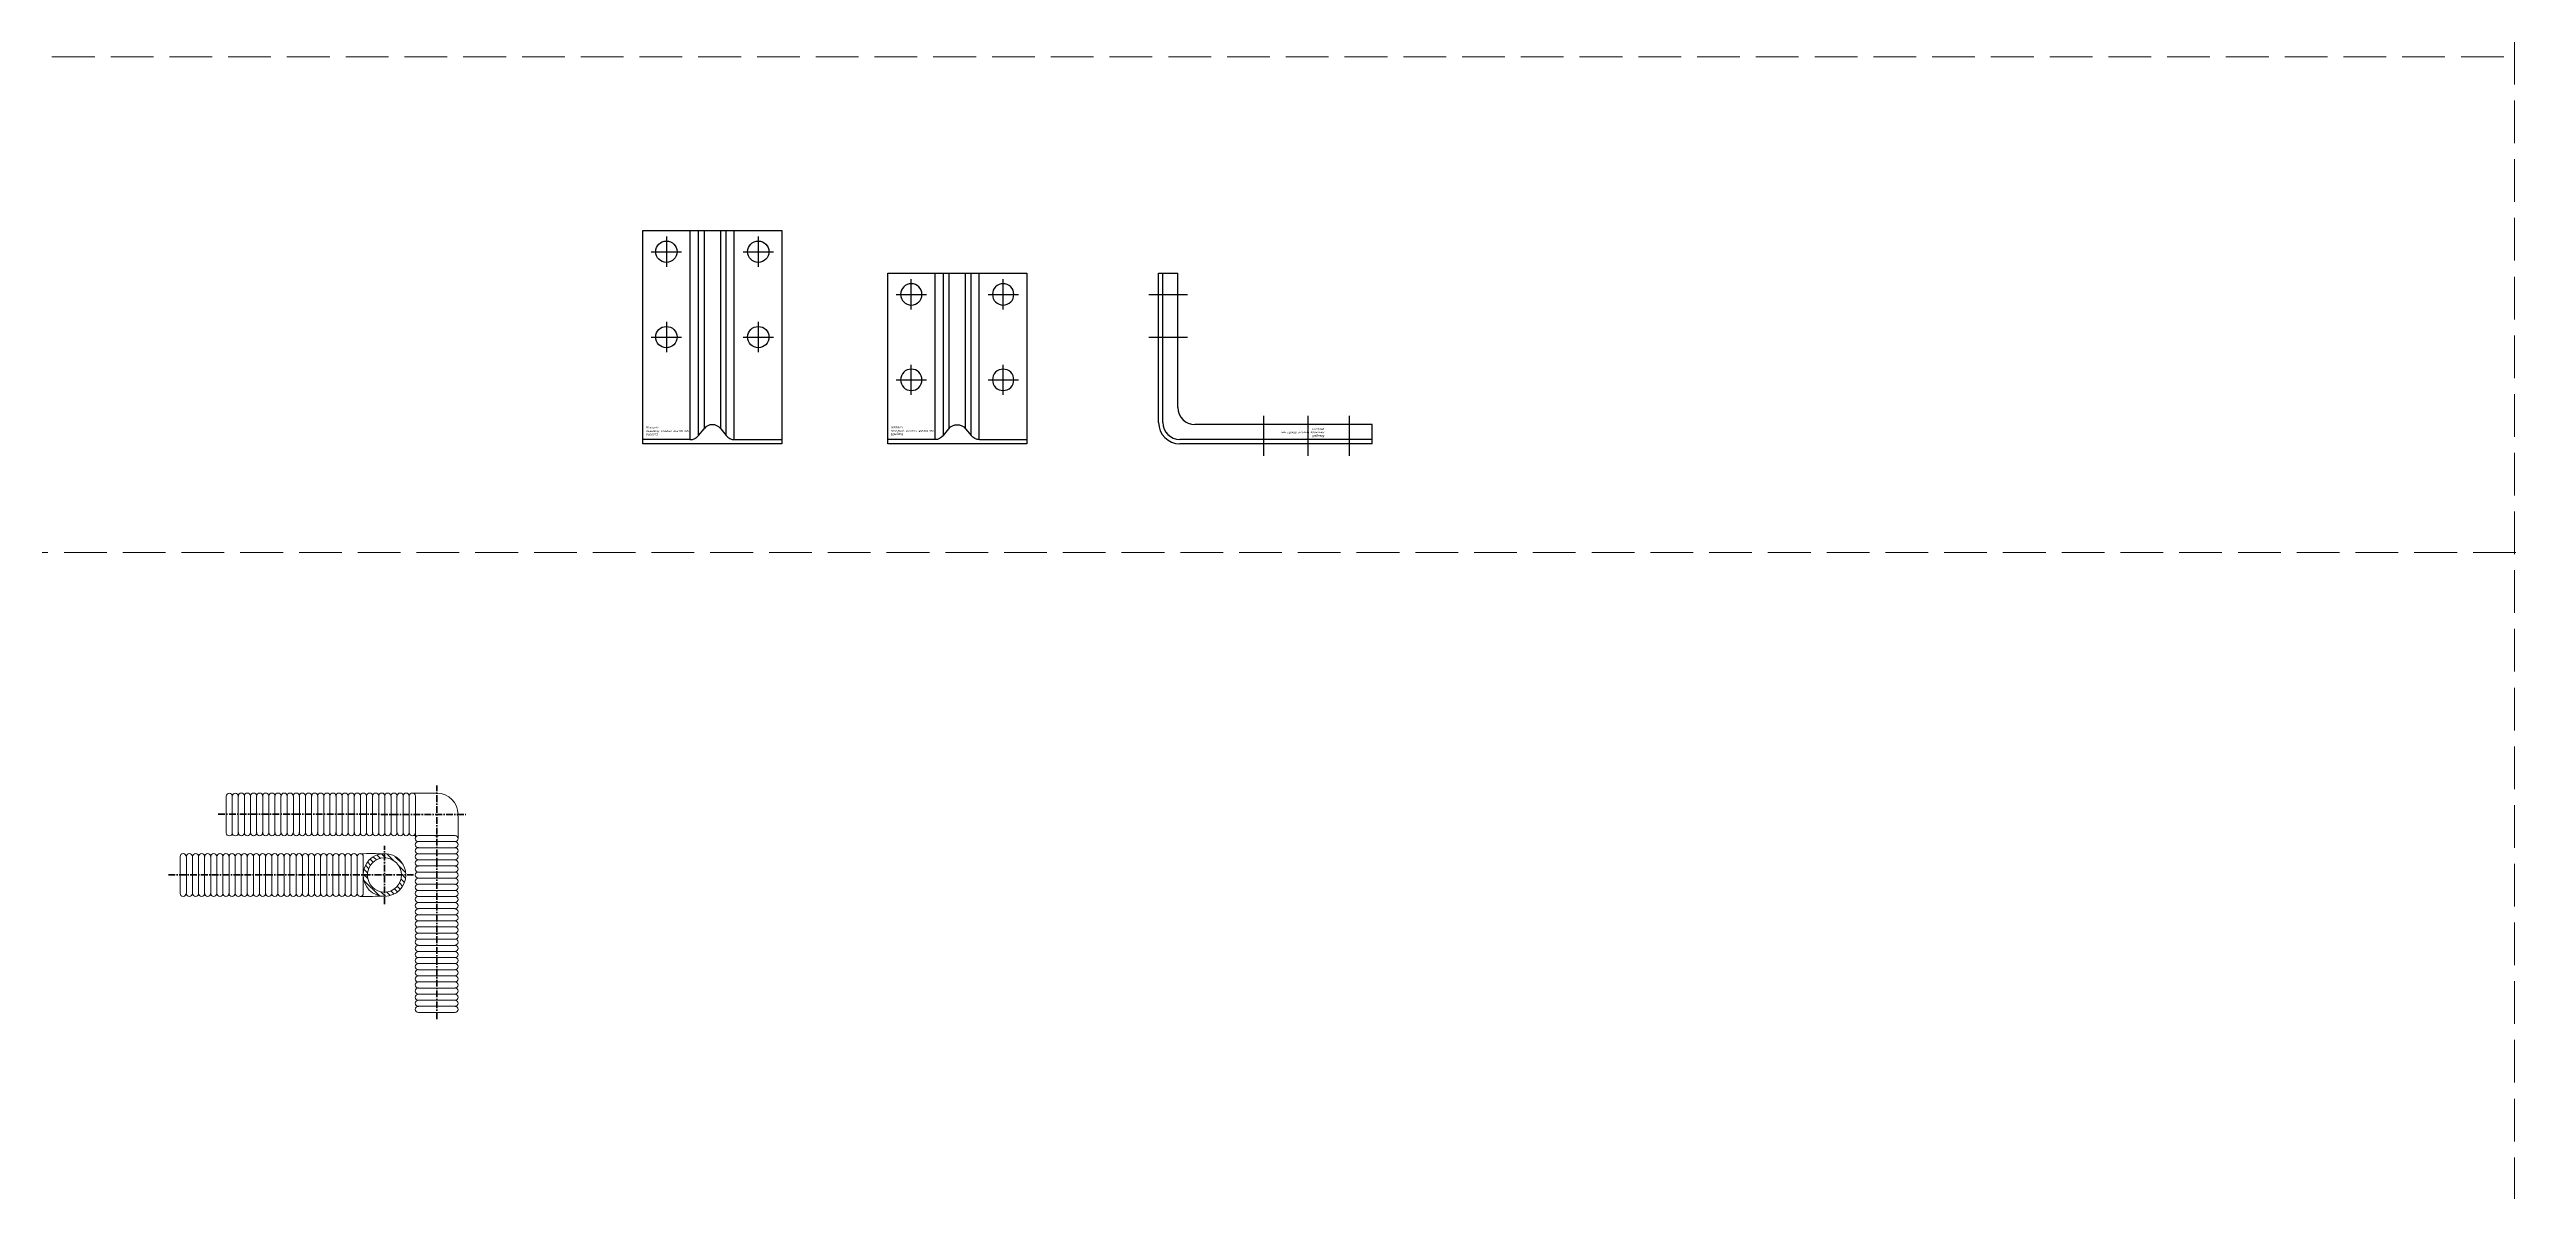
# Model space of a CAD drawing. Header units: millimetres. Extents: x -29692 to 34729, y -8412 to 43293.
# Drawn here: x -10038 to -8879, y -2881 to -2346 of the extents above; entities that cross this region are included whole.
import ezdxf

# ---------------------------------------------------------------- set-up
doc = ezdxf.new("R2010")
doc.units = ezdxf.units.MM
doc.linetypes.add('CENTER', pattern=[50.8, 31.75, -6.35, 6.35, -6.35])
doc.linetypes.add('JIS_02_4.0', pattern=[5.5, 4, -1.5])
doc.layers.add('_0_001_Профили', color=150, linetype='Continuous', lineweight=35)
doc.layers.add('_0_007_Кронштейны_01', color=30, linetype='Continuous')
doc.layers.add('_0_023 _Линия_04', color=96, linetype='JIS_02_4.0', lineweight=9, plot=False)
doc.styles.add('2.5_mm_ISOCPEUR_style', font='isocpeur.ttf', dxfattribs={"height": 2.5})

# ---------------------------------------------------------------- blocks, each defined once
blk = doc.blocks.new('A$C610005c3')
at = {"layer": '_0_007_Кронштейны_01', "color": 3}
for p, q in [((55.6, 104.5), (55.6, 86.5)), ((75.6, 104.5), (75.6, 86.5)), ((0, 50.7), (18.7, 50.7)), ((0, 30), (18.7, 30)), ((0, 10.7), (18.7, 10.7))]:
    blk.add_line(p, q, dxfattribs=at)
at = {"layer": '_0_007_Кронштейны_01'}
for p, q in [((15.6, 100), (85.6, 100)), ((15.6, 98), (85.6, 98)), ((85.6, 100), (85.6, 91)), ((5.6, 0), (5.6, 90)), ((7.6, 0.1), (7.6, 90)), ((14.6, 0), (14.6, 83)), ((22.6, 91), (85.6, 91)), ((5.6, 0), (14.6, 0))]:
    blk.add_line(p, q, dxfattribs=at)
for centre, radius in [((15.6, 90), 10), ((15.6, 90), 8), ((22.6, 83), 8)]:
    blk.add_arc(centre, radius, 90, 180, dxfattribs=at)
at = {"layer": '_0_007_Кронштейны_01', "insert": (8.7, 22.3), "char_height": 1, "attachment_point": 1, "rotation": 90, "style": '2.5_mm_ISOCPEUR_style'}
blk.add_mtext_dynamic_manual_height_columns('{\\fISOCPEUR|b0|i1|c0|p34;Blaugelb \\PAssembly bracket 80x100 mm\\P9068973}', width=92.867, gutter_width=12.5, heights=[0], dxfattribs=at)
blk = doc.blocks.new('_Кронштейн К3')
at = {"layer": '_0_007_Кронштейны_01'}
for p, q in [((65, 80), (0, 80)), ((0, 80), (0, 0)), ((22.1, 78), (0, 78)), ((22.1, 78), (22.1, 0)), ((26, 76.1), (28.6, 72.9)), ((26, 76.1), (26, 0)), ((28.8, 72.6), (28.8, 0)), ((36.4, 72.9), (39, 76.1)), ((36.4, 72.9), (36.4, 0)), ((39, 76.1), (39, 0)), ((42.7, 78), (42.7, 0)), ((42.9, 78), (65, 78)), ((65, 0), (65, 80)), ((0, 0), (65, 0))]:
    blk.add_line(p, q, dxfattribs=at)
at = {"layer": '_0_007_Кронштейны_01', "color": 3}
for p, q in [((3.9, 50), (18.1, 50)), ((11, 57.1), (11, 42.9)), ((46.9, 50), (61.1, 50)), ((54, 57.1), (54, 42.9)), ((11, 17.1), (11, 2.9)), ((54, 17.1), (54, 2.9)), ((3.9, 10), (18.1, 10)), ((46.9, 10), (61.1, 10))]:
    blk.add_line(p, q, dxfattribs=at)
at = {"layer": '_0_007_Кронштейны_01'}
for centre in [(11, 50), (54, 50), (11, 10), (54, 10)]:
    blk.add_circle(centre, 5, dxfattribs=at)
for centre, start, end in [((22.1, 73), 38.6598, 90), ((32.5, 76), 218.6598, 321.3402), ((42.9, 73), 90, 141.3402)]:
    blk.add_arc(centre, 5, start, end, dxfattribs=at)
at = {"layer": '_0_007_Кронштейны_01', "insert": (1.3, 76.1), "char_height": 1, "attachment_point": 1, "style": '2.5_mm_ISOCPEUR_style'}
blk.add_mtext_dynamic_manual_height_columns('{\\fISOCPEUR|b0|i1|c0|p34;Blaugelb \\PAssembly bracket 80x100 mm\\P9068973}', width=92.867, gutter_width=12.5, heights=[0], dxfattribs=at)
blk = doc.blocks.new('A$C5fe7de0f')
at = {"layer": '_0_007_Кронштейны_01'}
for p, q in [((0, 100), (65, 100)), ((0, 0), (0, 100)), ((22.1, 2), (22.1, 100)), ((26, 3.9), (26, 100)), ((28.8, 7.4), (28.8, 100)), ((36.4, 7.1), (36.4, 100)), ((39, 3.9), (39, 100)), ((42.7, 2), (42.7, 100)), ((65, 100), (65, 0)), ((22.1, 2), (0, 2)), ((65, 0), (0, 0)), ((26, 3.9), (28.6, 7.1)), ((36.4, 7.1), (39, 3.9)), ((42.9, 2), (65, 2))]:
    blk.add_line(p, q, dxfattribs=at)
at = {"layer": '_0_007_Кронштейны_01', "color": 3}
for p, q in [((11, 97.1), (11, 82.9)), ((54, 97.1), (54, 82.9)), ((3.9, 90), (18.1, 90)), ((46.9, 90), (61.1, 90)), ((3.9, 50), (18.1, 50)), ((11, 57.1), (11, 42.9)), ((46.9, 50), (61.1, 50)), ((54, 57.1), (54, 42.9))]:
    blk.add_line(p, q, dxfattribs=at)
at = {"layer": '_0_007_Кронштейны_01'}
for centre in [(11, 90), (54, 90), (11, 50), (54, 50)]:
    blk.add_circle(centre, 5, dxfattribs=at)
for centre, start, end in [((22.1, 7), 270, 321.3402), ((32.5, 4), 38.6598, 141.3402), ((42.9, 7), 218.6598, 270)]:
    blk.add_arc(centre, 5, start, end, dxfattribs=at)
at = {"layer": '_0_007_Кронштейны_01', "insert": (1.3, 3.9), "char_height": 1, "attachment_point": 7, "style": '2.5_mm_ISOCPEUR_style'}
blk.add_mtext_dynamic_manual_height_columns('{\\fISOCPEUR|b0|i1|c0|p34;Blaugelb \\PAssembly bracket 80x100 mm\\P9068973}', width=92.867, gutter_width=12.5, heights=[0], dxfattribs=at)
blk = doc.blocks.new('Kaablikõri_∅20_16mm_2')
at = {"layer": '_0_001_Профили', "ltscale": 5}
h = blk.add_hatch(dxfattribs=at)
h.set_pattern_fill('ANSI31', color=110, scale=0.572462, angle=-90)
h.set_pattern_definition([(315, (2634.7266, 45354.997), (1.28521281, 1.28521281), [])])
edge = h.paths.add_edge_path()
edge.add_arc((0, 0), 10, 0, 360)
edge = h.paths.add_edge_path(flags=17)
edge.add_arc((0, 0), 8, 0, 360)
at = {"layer": '_0_001_Профили', "color": 9, "linetype": 'CENTER', "ltscale": 0.1}
for p, q in [((0, -13.6), (0, 13.6)), ((-101.1, 0), (13.6, 0))]:
    blk.add_line(p, q, dxfattribs=at)
at = {"layer": '_0_001_Профили', "color": 110, "lineweight": 5, "ltscale": 0.3}
for points in [[(-95.6, -8.6), (-95.6, 8.6)], [(-92.7, -8.6), (-92.7, 8.6)], [(-89.9, -8.6), (-89.9, 8.6)], [(-87, -8.6), (-87, 8.6)], [(-84.2, -8.6), (-84.2, 8.6)], [(-81.3, -8.6), (-81.3, 8.6)], [(-78.4, -8.6), (-78.4, 8.6)], [(-75.6, -8.6), (-75.6, 8.6)], [(-72.7, -8.6), (-72.7, 8.6)], [(-69.9, -8.6), (-69.9, 8.6)], [(-67, -8.6), (-67, 8.6)], [(-64.2, -8.6), (-64.2, 8.6)], [(-64.2, -8.6), (-64.2, 8.6)], [(-61.3, -8.6), (-61.3, 8.6)], [(-58.4, -8.6), (-58.4, 8.6)], [(-55.6, -8.6), (-55.6, 8.6)], [(-52.7, -8.6), (-52.7, 8.6)], [(-49.9, -8.6), (-49.9, 8.6)], [(-47, -8.6), (-47, 8.6)], [(-44.2, -8.6), (-44.2, 8.6)], [(-41.3, -8.6), (-41.3, 8.6)], [(-38.4, -8.6), (-38.4, 8.6)], [(-35.6, -8.6), (-35.6, 8.6)], [(-32.7, -8.6), (-32.7, 8.6)], [(-29.9, -8.6), (-29.9, 8.6)], [(-27, -8.6), (-27, 8.6)], [(-24.2, -8.6), (-24.2, 8.6)], [(-21.3, -8.6), (-21.3, 8.6)], [(-18.4, -8.6), (-18.4, 8.6)], [(-15.6, -8.6), (-15.6, 8.6)], [(-12.7, -8.6), (-12.7, 8.6)], [(-9.9, -8.6), (-9.9, 8.6)]]:
    blk.add_lwpolyline(points, dxfattribs=at)
at = {"layer": '_0_001_Профили', "color": 110, "lineweight": 20, "ltscale": 0.3}
for radius in [10, 8]:
    blk.add_circle((0, 0), radius, dxfattribs=at)
at = {"layer": '_0_001_Профили', "color": 110, "lineweight": 5, "ltscale": 0.3}
for centre, start, end in [((-94.2, 8.6), 0, 180), ((-91.3, 8.6), 0, 180), ((-88.4, 8.6), 0, 180), ((-85.6, 8.6), 0, 180), ((-82.7, 8.6), 0, 180), ((-79.9, 8.6), 0, 180), ((-77, 8.6), 0, 180), ((-74.2, 8.6), 0, 180), ((-71.3, 8.6), 0, 180), ((-68.4, 8.6), 0, 180), ((-65.6, 8.6), 0, 180), ((-62.7, 8.6), 0, 180), ((-59.9, 8.6), 0, 180), ((-57, 8.6), 0, 180), ((-54.2, 8.6), 0, 180), ((-51.3, 8.6), 0, 180), ((-48.4, 8.6), 0, 180), ((-45.6, 8.6), 0, 180), ((-42.7, 8.6), 0, 180), ((-39.9, 8.6), 0, 180), ((-37, 8.6), 0, 180), ((-34.2, 8.6), 0, 180), ((-31.3, 8.6), 0, 180), ((-28.4, 8.6), 0, 180), ((-25.6, 8.6), 0, 180), ((-22.7, 8.6), 0, 180), ((-19.9, 8.6), 0, 180), ((-17, 8.6), 0, 180), ((-14.2, 8.6), 0, 180), ((-11.3, 8.6), 0, 180), ((-94.2, -8.6), 180, 0), ((-91.3, -8.6), 180, 0), ((-88.4, -8.6), 180, 0), ((-85.6, -8.6), 180, 0), ((-82.7, -8.6), 180, 0), ((-79.9, -8.6), 180, 0), ((-77, -8.6), 180, 0), ((-74.2, -8.6), 180, 0), ((-71.3, -8.6), 180, 0), ((-68.4, -8.6), 180, 0), ((-65.6, -8.6), 180, 0), ((-62.7, -8.6), 180, 0), ((-59.9, -8.6), 180, 0), ((-57, -8.6), 180, 0), ((-54.2, -8.6), 180, 0), ((-51.3, -8.6), 180, 0), ((-48.4, -8.6), 180, 0), ((-45.6, -8.6), 180, 0), ((-42.7, -8.6), 180, 0), ((-39.9, -8.6), 180, 0), ((-37, -8.6), 180, 0), ((-34.2, -8.6), 180, 0), ((-31.3, -8.6), 180, 0), ((-28.4, -8.6), 180, 0), ((-25.6, -8.6), 180, 0), ((-22.7, -8.6), 180, 0), ((-19.9, -8.6), 180, 0), ((-17, -8.6), 180, 0), ((-14.2, -8.6), 180, 0), ((-11.3, -8.6), 180, 0)]:
    blk.add_arc(centre, 1.43, start, end, dxfattribs=at)
at = {"layer": '_0_001_Профили', "color": 110, "lineweight": 20, "ltscale": 0.3}
for centre, radius, start, end in [((-6.3, -403.2), 413.2, 89.1301, 90.6874), ((-9.1, 2160.7), 2170.7, 269.943, 270.2395)]:
    blk.add_arc(centre, radius, start, end, dxfattribs=at)
blk = doc.blocks.new('Kaablikõri_∅20_16mm_1')
at = {"layer": '_0_001_Профили', "color": 9, "linetype": 'CENTER', "ltscale": 0.1}
for p, q in [((0, -3.1), (0, 106.3)), ((-102.3, 92.9), (13.6, 92.7))]:
    blk.add_line(p, q, dxfattribs=at)
at = {"layer": '_0_001_Профили', "color": 110, "lineweight": 20, "ltscale": 0.3}
for p, q in [((0, 102.7), (-11.4, 102.7)), ((0, 82.9), (-11.4, 82.7))]:
    blk.add_line(p, q, dxfattribs=at)
at = {"layer": '_0_001_Профили', "color": 110, "lineweight": 5, "ltscale": 0.3}
for points in [[(-98.6, 101.2), (-98.6, 84.1)], [(-95.7, 101.2), (-95.7, 84.1)], [(-92.9, 101.3), (-92.9, 84.2)], [(-90, 101.3), (-90, 84.2)], [(-87.1, 101.3), (-87.1, 84.2)], [(-84.3, 101.3), (-84.3, 84.2)], [(-81.4, 101.3), (-81.4, 84.2)], [(-78.6, 101.3), (-78.6, 84.2)], [(-75.7, 101.3), (-75.7, 84.2)], [(-72.9, 101.3), (-72.9, 84.2)], [(-70, 101.3), (-70, 84.2)], [(-67.1, 101.3), (-67.1, 84.2)], [(-64.3, 101.3), (-64.3, 84.2)], [(-61.4, 101.3), (-61.4, 84.2)], [(-58.6, 101.3), (-58.6, 84.2)], [(-55.7, 101.3), (-55.7, 84.2)], [(-52.9, 101.3), (-52.9, 84.2)], [(-50, 101.3), (-50, 84.2)], [(-47.1, 101.3), (-47.1, 84.2)], [(-44.3, 101.3), (-44.3, 84.2)], [(-41.4, 101.3), (-41.4, 84.2)], [(-41.4, 101.3), (-41.4, 84.2)], [(-38.6, 101.3), (-38.6, 84.2)], [(-35.7, 101.3), (-35.7, 84.2)], [(-32.9, 101.3), (-32.9, 84.2)], [(-30, 101.3), (-30, 84.2)], [(-27.1, 101.3), (-27.1, 84.2)], [(-24.3, 101.3), (-24.3, 84.2)], [(-8.6, 82.9), (8.6, 82.9)], [(-8.6, 80), (8.6, 80)], [(-8.6, 77.1), (8.6, 77.1)], [(-8.6, 74.3), (8.6, 74.3)], [(-8.6, 71.4), (8.6, 71.4)], [(-8.6, 68.6), (8.6, 68.6)], [(-8.6, 65.7), (8.6, 65.7)], [(-8.6, 62.9), (8.6, 62.9)], [(-8.6, 60), (8.6, 60)], [(-8.6, 57.1), (8.6, 57.1)], [(-8.6, 54.3), (8.6, 54.3)], [(-8.6, 51.4), (8.6, 51.4)], [(-8.6, 48.6), (8.6, 48.6)], [(-8.6, 45.7), (8.6, 45.7)], [(-8.6, 42.9), (8.6, 42.9)], [(-8.6, 40), (8.6, 40)], [(-8.6, 37.1), (8.6, 37.1)], [(-8.6, 34.3), (8.6, 34.3)], [(-8.6, 31.4), (8.6, 31.4)], [(-8.6, 28.6), (8.6, 28.6)], [(-8.6, 25.7), (8.6, 25.7)], [(-8.6, 22.9), (8.6, 22.9)], [(-8.6, 20), (8.6, 20)], [(-8.6, 17.1), (8.6, 17.1)], [(-8.6, 14.3), (8.6, 14.3)], [(-8.6, 11.4), (8.6, 11.4)], [(-8.6, 8.6), (8.6, 8.6)], [(-8.6, 5.7), (8.6, 5.7)], [(-8.6, 2.9), (8.6, 2.9)], [(-8.6, 0), (8.6, 0)]]:
    blk.add_lwpolyline(points, dxfattribs=at)
at = {"layer": '_0_001_Профили', "color": 110, "lineweight": 20, "ltscale": 0.3}
for points in [[(-21.4, 101.3), (-21.4, 84.2)], [(-18.6, 101.3), (-18.6, 84.2)], [(-15.7, 101.3), (-15.7, 84.2)], [(-12.9, 101.3), (-12.9, 84.2)], [(-10, 101.3), (-10, 84.2)]]:
    blk.add_lwpolyline(points, dxfattribs=at)
at = {"layer": '_0_001_Профили', "color": 110, "lineweight": 5, "ltscale": 0.3}
for centre, start, end in [((-97.1, 101.2), 0, 180), ((-94.3, 101.2), 0, 180), ((-91.4, 101.3), 0, 180), ((-88.6, 101.3), 0, 180), ((-85.7, 101.3), 0, 180), ((-82.9, 101.3), 0, 180), ((-80, 101.3), 0, 180), ((-77.1, 101.3), 0, 180), ((-74.3, 101.3), 0, 180), ((-71.4, 101.3), 0, 180), ((-68.6, 101.3), 0, 180), ((-65.7, 101.3), 0, 180), ((-62.9, 101.3), 0, 180), ((-60, 101.3), 0, 180), ((-57.1, 101.3), 0, 180), ((-54.3, 101.3), 0, 180), ((-51.4, 101.3), 0, 180), ((-48.6, 101.3), 0, 180), ((-45.7, 101.3), 0, 180), ((-42.9, 101.3), 0, 180), ((-40, 101.3), 0, 180), ((-37.1, 101.3), 0, 180), ((-34.3, 101.3), 0, 180), ((-31.4, 101.3), 0, 180), ((-28.6, 101.3), 0, 180), ((-25.7, 101.3), 0, 180), ((-22.9, 101.3), 0, 180), ((-97.1, 84.1), 180, 0), ((-94.3, 84.1), 180, 0), ((-91.4, 84.2), 180, 0), ((-88.6, 84.2), 180, 0), ((-85.7, 84.2), 180, 0), ((-82.9, 84.2), 180, 0), ((-80, 84.2), 180, 0), ((-77.1, 84.2), 180, 0), ((-74.3, 84.2), 180, 0), ((-71.4, 84.2), 180, 0), ((-68.6, 84.2), 180, 0), ((-65.7, 84.2), 180, 0), ((-62.9, 84.2), 180, 0), ((-60, 84.2), 180, 0), ((-57.1, 84.2), 180, 0), ((-54.3, 84.2), 180, 0), ((-51.4, 84.2), 180, 0), ((-48.6, 84.2), 180, 0), ((-45.7, 84.2), 180, 0), ((-42.9, 84.2), 180, 0), ((-40, 84.2), 180, 0), ((-37.1, 84.2), 180, 0), ((-34.3, 84.2), 180, 0), ((-31.4, 84.2), 180, 0), ((-28.6, 84.2), 180, 0), ((-25.7, 84.2), 180, 0), ((-22.9, 84.2), 180, 0), ((8.6, 81.4), 270, 90), ((-8.6, 78.6), 90, 270), ((-8.6, 75.7), 90, 270), ((-8.6, 72.9), 90, 270), ((-8.6, 70), 90, 270), ((8.6, 78.6), 270, 90), ((8.6, 75.7), 270, 90), ((8.6, 72.9), 270, 90), ((8.6, 70), 270, 90), ((-8.6, 67.1), 90, 270), ((-8.6, 64.3), 90, 270), ((-8.6, 61.4), 90, 270), ((-8.6, 58.6), 90, 270), ((8.6, 67.1), 270, 90), ((8.6, 64.3), 270, 90), ((8.6, 61.4), 270, 90), ((8.6, 58.6), 270, 90), ((-8.6, 55.7), 90, 270), ((-8.6, 52.9), 90, 270), ((-8.6, 50), 90, 270), ((-8.6, 47.1), 90, 270), ((8.6, 55.7), 270, 90), ((8.6, 52.9), 270, 90), ((8.6, 50), 270, 90), ((8.6, 47.1), 270, 90), ((-8.6, 44.3), 90, 270), ((-8.6, 41.4), 90, 270), ((-8.6, 38.6), 90, 270), ((-8.6, 35.7), 90, 270), ((8.6, 44.3), 270, 90), ((8.6, 41.4), 270, 90), ((8.6, 38.6), 270, 90), ((8.6, 35.7), 270, 90), ((-8.6, 32.9), 90, 270), ((-8.6, 30), 90, 270), ((-8.6, 27.1), 90, 270), ((-8.6, 24.3), 90, 270), ((8.6, 32.9), 270, 90), ((8.6, 30), 270, 90), ((8.6, 27.1), 270, 90), ((8.6, 24.3), 270, 90), ((-8.6, 21.4), 90, 270), ((-8.6, 18.6), 90, 270), ((-8.6, 15.7), 90, 270), ((-8.6, 12.9), 90, 270), ((8.6, 21.4), 270, 90), ((8.6, 18.6), 270, 90), ((8.6, 15.7), 270, 90), ((8.6, 12.9), 270, 90), ((-8.6, 10), 90, 270), ((-8.6, 7.1), 90, 270), ((-8.6, 4.3), 90, 270), ((-8.6, 1.4), 90, 270), ((8.6, 10), 270, 90), ((8.6, 7.1), 270, 90), ((8.6, 4.3), 270, 90), ((8.6, 1.4), 270, 90)]:
    blk.add_arc(centre, 1.43, start, end, dxfattribs=at)
at = {"layer": '_0_001_Профили', "color": 110, "lineweight": 20, "ltscale": 0.3}
for centre, radius, start, end in [((-20, 101.3), 1.43, 0, 180), ((-17.1, 101.3), 1.43, 0, 180), ((-14.3, 101.3), 1.43, 0, 180), ((-11.4, 101.3), 1.43, 0, 180), ((0, 92.7), 10, 179.6408, 180), ((0, 92.7), 10, 360, 90), ((-20, 84.2), 1.43, 180, 0), ((-17.1, 84.2), 1.43, 180, 0), ((-14.3, 84.2), 1.43, 180, 0), ((-11.4, 84.2), 1.43, 180, 0), ((2160.7, 83.7), 2170.7, 179.7605, 180.057), ((-8.6, 81.4), 1.43, 90, 270), ((0, 92.7), 10, 260.6231, 279.3769), ((-403.2, 86.4), 413.2, 359.3126, 0.8699)]:
    blk.add_arc(centre, radius, start, end, dxfattribs=at)

msp = doc.modelspace()

# ---------------------------------------------------------------- linework, layer by layer
at = {"layer": '_0_023 _Линия_04', "ltscale": 5, "transparency": 33554687}
for p, q in [((-11384.319, -2349.532), (-8884.319, -2349.532)), ((-11378.688, -2581.722), (-8878.688, -2581.722))]:
    msp.add_line(p, q, dxfattribs=at)
msp.add_lwpolyline([(-11384.319, 2250), (-8884.319, 2250), (-8884.319, -5589.706), (-11384.319, -5589.706)], close=True, dxfattribs=at)

# ---------------------------------------------------------------- block references
at = {"layer": '_0_001_Профили', "color": 110}
msp.add_blockref('Kaablikõri_∅20_16mm_1', (-9856.743, -2797.092), dxfattribs=at)
at = {"layer": '_0_001_Профили', "color": 110, "linetype": 'Continuous', "ltscale": 5}
msp.add_blockref('Kaablikõri_∅20_16mm_2', (-9881.222, -2732.733), dxfattribs=at)
at = {"layer": '_0_007_Кронштейны_01', "linetype": 'ByBlock'}
msp.add_blockref('A$C5fe7de0f', (-9760.24, -2530.817), dxfattribs=at)
at = {"layer": '_0_007_Кронштейны_01', "xscale": -1, "rotation": 180}
msp.add_blockref('_Кронштейн К3', (-9645.63, -2450.817), dxfattribs=at)
at = {"layer": '_0_007_Кронштейны_01', "rotation": 90}
msp.add_blockref('A$C610005c3', (-9418.891, -2536.391), dxfattribs=at)

doc.saveas('drawing.dxf')
